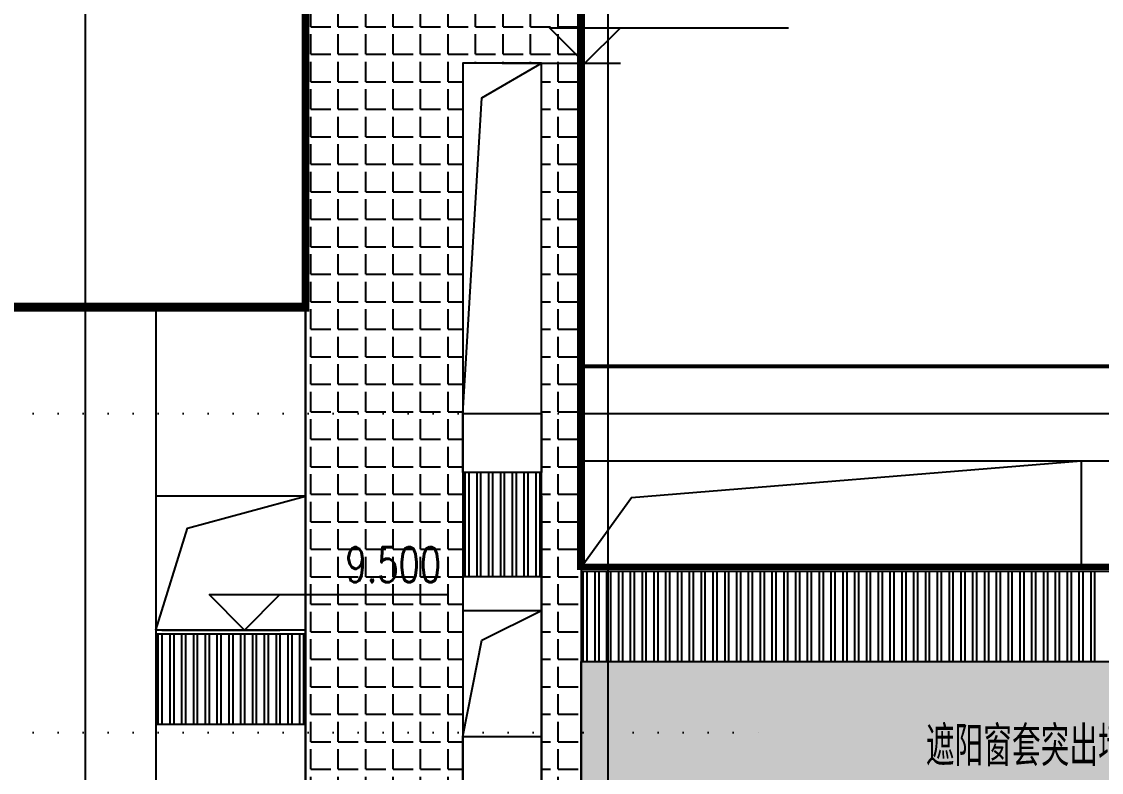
# Model space of a CAD drawing. Header units: millimetres. Extents: x -1048436 to -185795, y -983427 to 400387.
# Drawn here: x -742620 to -728902, y -733501 to -723964 of the extents above; entities that cross this region are included whole.
import ezdxf

# ---------------------------------------------------------------- set-up
doc = ezdxf.new("R2010")
doc.units = ezdxf.units.MM
doc.header["$LTSCALE"] = 500
doc.linetypes.add('A-FP_05$0$pln_L5$0$Col_L4$0$PHANTOM', pattern=[63.50000000000001, 31.75, -6.35, 6.35, -6.35, 6.35, -6.35])
doc.linetypes.add('DOT', pattern=[6.35, 0, -6.35])
for name, color, linetype in [('DIM_ELEV', 3, 'Continuous'), ('PUB_TEXT', 7, 'Continuous'), ('建-填充', 9, 'Continuous'), ('建-文字', 4, 'Continuous'), ('建-楼梯-扶手栏杆', 3, 'Continuous'), ('楼层虚线', 1, 'Continuous')]:
    doc.layers.add(name, color=color, linetype=linetype)
doc.layers.add('建-非打-01', color=6, linetype='Continuous', plot=False)
doc.styles.add('_TCH_DIM', font='SIMPLEX', dxfattribs={"bigfont": 'GBCBIG'})

msp = doc.modelspace()

# ---------------------------------------------------------------- hatches: boundary and pattern name
at = {"layer": '建-填充', "linetype": 'A-FP_05$0$pln_L5$0$Col_L4$0$PHANTOM'}
h = msp.add_hatch(dxfattribs=at)
h.set_pattern_fill('ANGLE', color=256, scale=100, angle=-97.24752618074096)
h.set_pattern_definition([(3.649384344284647e-10, (-755012.6805039402, -741492.9142838551), (-2.224730621946946e-09, 349.2500000000001), [253.9999999999999, -95.24999999999997]), (90, (-755012.6805039402, -741492.9142838551), (-349.2500000000001, -2.224709305664874e-09), [253.9999999999999, -95.24999999999994])])
h.paths.add_polyline_path([(-737012.6805049275, -741492.914283625), (-739012.6805041122, -741492.9142837523), (-739012.6805042592, -718592.9142837527), (-735512.6805043491, -718592.9142837299), (-735512.6805042005, -741492.9142837296), (-736012.6805035396, -741492.914283733), (-736012.680504069, -724492.9142837328), (-737012.6805054571, -724492.914283625)])
h = msp.add_hatch(dxfattribs=at)
h.set_pattern_fill('木纹01', color=256, scale=200, angle=-97.24752618074096)
h.set_pattern_definition([(359.9999999896713, (-728175.398652747, -637704.3344699497), (800.0000001442161, 799.999999855784), [40, -760]), (359.9999999896713, (-728735.3986527326, -637624.3344698487), (800.0000001442161, 799.999999855784), [80, -720]), (359.9999999896713, (-728215.3986527255, -637584.3344699424), (800.0000001442161, 799.999999855784), [40, -760]), (359.9999999896713, (-728695.398652711, -637504.3344698559), (800.0000001442161, 799.999999855784), [40, -760]), (359.9999999896713, (-728215.3986527039, -637464.3344699424), (800.0000001442161, 799.999999855784), [40, -760]), (359.9999999896713, (-728655.3986526967, -637424.3344698631), (800.0000001442161, 799.999999855784), [40, -760]), (359.9999999896713, (-728215.3986526894, -637384.3344699424), (800.0000001442161, 799.999999855784), [40, -760]), (359.9999999896713, (-728655.3986526751, -637304.3344698631), (800.0000001442161, 799.999999855784), [40, -440.0000000000001, 40, -280]), (359.9999999896713, (-728655.3986526605, -637224.3344698631), (800.0000001442161, 799.999999855784), [80, -400, 40, -280]), (359.9999999896713, (-728695.398652639, -637104.3344698559), (800.0000001442161, 799.999999855784), [40, -120, 40, -320, 40, -240]), (359.9999999896713, (-728735.3986526245, -637024.3344698487), (800.0000001442161, 799.999999855784), [40, -160, 80, -520]), (359.9999999896713, (-728215.3986526174, -636984.3344699424), (800.0000001442161, 799.999999855784), [40, -760]), (359.9999999896713, (-728735.3986526101, -636944.3344698487), (800.0000001442161, 799.999999855784), [40, -200, 40, -520]), (44.99999998967129, (-728815.398652747, -637704.3344698342), (1.442161021714128e-07, 800.0000000152199), [113.1368, -1018.2340496]), (44.99999998967129, (-728135.398652747, -637704.3344699569), (1.442161021714128e-07, 800.0000000152199), [226.27416, -905.0966896]), (44.99999998967129, (-728135.398652675, -637304.3344699568), (1.442161021714128e-07, 800.0000000152199), [56.568, -1074.8028496]), (44.99999998967129, (-728815.3986526607, -637224.3344698342), (1.442161021714128e-07, 800.0000000152199), [169.7056, -961.6652496]), (44.99999998967129, (-728135.3986526607, -637224.3344699568), (1.442161021714128e-07, 800.0000000152199), [282.84272, -848.5281296]), (44.99999998967129, (-728135.398652639, -637104.3344699568), (1.442161021714128e-07, 800.0000000152199), [169.7056, -961.6652496]), (314.9999999896713, (-728295.3986526246, -637024.3344699279), (800.0000000152199, -1.442161874365411e-07), [56.568, -1074.8028496]), (314.9999999896713, (-728575.3986527399, -637664.3344698774), (800.0000000152199, -1.442161874365411e-07), [113.1368, -1018.2340496]), (314.9999999896713, (-728535.3986526822, -637344.3344698846), (800.0000000152199, -1.442161874365411e-07), [113.1368, -1018.2340496]), (314.9999999896713, (-728295.3986527111, -637504.3344699279), (800.0000000152199, -1.442161874365411e-07), [113.1368, -1018.2340496]), (314.9999999896713, (-728335.3986526534, -637184.3344699207), (800.0000000152199, -1.442161874365411e-07), [113.1368, -1018.2340496]), (314.9999999896713, (-728295.398652639, -637104.3344699279), (800.0000000152199, -1.442161874365411e-07), [169.7056, -961.6652495999999]), (314.9999999896713, (-728495.3986527255, -637584.3344698919), (800.0000000152199, -1.442161874365411e-07), [169.7056, -961.6652495999999]), (314.9999999896713, (-728375.3986527182, -637544.3344699135), (800.0000000152199, -1.442161874365411e-07), [169.7056, -961.6652495999999]), (314.9999999896713, (-728495.3986526678, -637264.3344698919), (800.0000000152199, -1.442161874365411e-07), [169.7056, -961.6652495999999]), (314.9999999896713, (-728415.3986526607, -637224.3344699063), (800.0000000152199, -1.442161874365411e-07), [169.7056, -961.6652495999999]), (26.56505118967129, (-728775.3986527183, -637544.3344698416), (800.0000000000753, 1.75835566551541e-07), [89.442712, -1699.411664]), (26.56505118967129, (-728175.3986527254, -637584.3344699496), (800.0000000000753, 1.75835566551541e-07), [357.7708799999999, -1431.0835016]), (26.56505118967129, (-728175.3986527039, -637464.3344699496), (800.0000000000753, 1.75835566551541e-07), [357.7708799999999, -1431.0835016]), (26.56505118967129, (-728175.3986526894, -637384.3344699496), (800.0000000000753, 1.75835566551541e-07), [357.7712, -536, 178.888, -716.1951816000001]), (26.56505118967129, (-728095.3986526679, -637264.334469964), (800.0000000000753, 1.75835566551541e-07), [89.442712, -1699.411664]), (26.56505118967129, (-728815.3986526174, -636984.3344698342), (800.0000000000753, 1.75835566551541e-07), [89.442712, -1699.411664]), (26.56505118967129, (-728175.3986526174, -636984.3344699495), (800.0000000000753, 1.75835566551541e-07), [178.88544, -1609.9689416]), (333.4349487896713, (-728375.3986527472, -637704.3344699136), (800.0000000000751, -4.642681119548797e-07), [178.88544, -1609.9689416]), (333.4349487896713, (-728655.3986527111, -637504.3344698631), (800.0000000000751, -4.642681119548797e-07), [178.88544, -1609.9689416]), (333.4349487896713, (-728655.3986527327, -637624.3344698631), (800.0000000000751, -4.642681119548797e-07), [89.442712, -1699.4089416]), (333.4349487896713, (-728615.3986526966, -637424.3344698703), (800.0000000000751, -4.642681119548797e-07), [268.32816, -1520.5262216]), (333.4349487896713, (-728455.3986526966, -637424.3344698991), (800.0000000000751, -4.642681119548797e-07), [178.88544, -1609.9689416]), (333.4349487896713, (-728375.3986526894, -637384.3344699135), (800.0000000000751, -4.642681119548797e-07), [178.88544, -1609.9689416]), (333.4349487896713, (-728615.398652675, -637304.3344698703), (800.0000000000751, -4.642681119548797e-07), [89.442712, -1699.4089416]), (333.4349487896713, (-728575.3986526607, -637224.3344698775), (800.0000000000751, -4.642681119548797e-07), [89.442712, -1699.4089416]), (333.4349487896713, (-728255.3986526318, -637064.3344699352), (800.0000000000751, -4.642681119548797e-07), [89.442712, -1699.4089416]), (333.4349487896713, (-728295.3986526822, -637344.3344699279), (800.0000000000751, -4.642681119548797e-07), [89.442712, -1699.4089416]), (333.4349487896713, (-728655.3986526389, -637104.334469863), (800.0000000000751, -4.642681119548797e-07), [268.32816, -1520.5262216]), (333.4349487896713, (-728695.3986526246, -637024.3344698559), (800.0000000000751, -4.642681119548797e-07), [178.88544, -1609.9689416]), (333.4349487896713, (-728255.3986526678, -637264.3344699352), (800.0000000000751, -4.642681119548797e-07), [89.44, -804.96, 89.44, -805.0143816]), (333.4349487896713, (-728495.398652639, -637104.334469892), (800.0000000000751, -4.642681119548797e-07), [178.88544, -1609.9689416]), (333.4349487896713, (-728455.3986526246, -637024.3344698992), (800.0000000000751, -4.642681119548797e-07), [178.88544, -1609.9689416]), (333.4349487896713, (-728695.3986526101, -636944.3344698558), (800.0000000000751, -4.642681119548797e-07), [178.88544, -1609.9689416]), (333.4349487896713, (-728455.3986526101, -636944.3344698991), (800.0000000000751, -4.642681119548797e-07), [178.88544, -1609.9689416])])
h.paths.add_polyline_path([(-735512.680504261, -732092.9142837294), (-722515.3986540356, -732092.9142836453), (-722515.3986539752, -741492.9142836452), (-735512.6805042007, -741492.9142837294)])
h.paths.add_polyline_path([(-732715.3986488406, -738192.9142834974), (-734515.3986488406, -738192.9142835088), (-734515.3986488293, -739992.9142835089), (-732715.3986488291, -739992.9142834976)], flags=16)
h.paths.add_polyline_path([(-734515.398637421, -734092.9142828519), (-729115.8384245615, -734092.9142836115), (-729115.8384250005, -737092.9142836123), (-734515.3986378598, -737092.9142828527)], flags=16)
h.paths.add_polyline_path([(-729115.398608617, -738192.9142837488), (-730915.398608617, -738192.9142837602), (-730915.3986086056, -739992.9142837606), (-729115.3986086055, -739992.9142837491)], flags=16)
h.paths.add_polyline_path([(-728515.3986794534, -734092.9142837909), (-726715.3986794534, -734092.914284054), (-726715.3986797165, -735892.9142840543), (-728515.3986797167, -735892.914283791)], flags=16)
h.paths.add_polyline_path([(-724915.3986392298, -734092.9142840428), (-723115.3986392296, -734092.9142843061), (-723115.3986394929, -735892.9142843063), (-724915.3986394932, -735892.9142840432)], flags=16)
h.paths.add_polyline_path([(-723115.3986506494, -738192.9142836493), (-728515.3986548786, -738192.9142836535), (-728515.3986548595, -741192.9142836544), (-723115.3986506303, -741192.9142836503)], flags=16)

# ---------------------------------------------------------------- linework, layer by layer
for p, q in [((-739012.6805042601, -718592.9142837528), (-739012.6805041122, -741492.9142837517)), ((-735512.6805043491, -718592.9142837301), (-735512.680504201, -741492.9142837292)), ((-755312.68050403, -727592.9142838639), (-739012.6805042018, -727592.9142837584)), ((-740912.6805040906, -727592.9142837707), (-740912.680504001, -741492.9142837641)), ((-735512.6805042857, -728342.9142837304), (-705115.3986403181, -728342.914283535)), ((-735512.6805042818, -728942.9142837303), (-705115.3986403141, -728942.9142835351)), ((-735512.680504278, -729542.9142837306), (-705115.3986403104, -729542.9142835351)), ((-729159.1563235032, -729542.9142836897), (-729159.1563235098, -730892.9142836891)), ((-739012.6805054614, -729992.9142837517), (-740912.6805040751, -729992.914283764)), ((-737012.6805050019, -729992.9142836249), (-737012.6805049276, -741492.914283625)), ((-736012.6805036138, -729992.9142837327), (-736012.6805035395, -741492.9142837329)), ((-737012.6805049954, -731012.914283815), (-736012.6805040747, -731012.9142837324)), ((-737012.6805049926, -731442.9142838151), (-736012.6805040393, -731442.9142837324)), ((-735512.6805042608, -732092.9142837307), (-694297.8251509347, -732092.9142834634)), ((-739012.680505442, -732892.9142837516), (-740912.680504056, -732892.9142837639))]:
    msp.add_line(p, q)
for points, const_width in [([(-755312.6805039402, -741492.9142838572), (-755312.68050403, -727592.9142838639), (-739012.6805042014, -727592.9142837591), (-739012.6805042601, -718592.9142837528), (-735512.6805043491, -718592.9142837268), (-735512.680504285, -730892.9142837314), (-705115.3986403171, -730892.9142835335), (-705115.3986403302, -726492.9142835326), (-693115.3986403306, -726492.914283455), (-693115.39864035, -723492.9142834482), (-681765.3986441738, -723492.9142833749), (-681765.3986441466, -727692.9142833818), (-674412.6444586697, -727692.9142833342), (-674412.6444585801, -741592.9142833345)], 100), ([(-735512.6805042857, -728342.9142837304), (-705115.3986403183, -728342.9142835343)], 50)]:
    msp.add_lwpolyline(points, dxfattribs=dict(const_width=const_width))
for points in [[(-737012.6805049275, -741492.914283625), (-739012.6805041122, -741492.9142837523), (-739012.6805042592, -718592.9142837527), (-735512.6805043491, -718592.9142837299), (-735512.6805042005, -741492.9142837296), (-736012.6805035396, -741492.914283733), (-736012.680504069, -724492.9142837328), (-737012.6805054571, -724492.914283625)], [(-737012.6805056343, -728942.9142838152), (-736012.680504246, -728942.9142837324), (-736012.680504184, -729692.9142837324), (-737012.6805055721, -729692.9142838151)], [(-735512.680504261, -732092.9142837294), (-722515.3986540356, -732092.9142836453), (-722515.3986539752, -741492.9142836452), (-735512.6805042007, -741492.9142837294)], [(-737012.680505295, -733042.9142838152), (-736012.6805039069, -733042.9142837324), (-736012.6805038449, -733792.9142837324), (-737012.680505233, -733792.914283815)]]:
    msp.add_lwpolyline(points, close=True)
for points in [[(-737012.6805053185, -728942.9142836597), (-736771.0923674469, -724930.7835772106), (-736012.6805038103, -724492.9142835834)], [(-735512.6805042846, -730892.9142837304), (-734869.7601889761, -730008.0122695848), (-729159.1563235032, -729542.9142836895)], [(-740912.6805040799, -731692.9142837643), (-740513.3919269051, -730400.5039685253), (-739012.6805041865, -729992.9142837517)], [(-737012.6805050333, -733042.9142838148), (-736771.0923673336, -731820.7790605851), (-736012.6805036045, -731442.9142837324)]]:
    msp.add_lwpolyline(points)
at = {"layer": 'DIM_ELEV'}
for p, q in [((-735462.680504763, -724492.9142836789), (-735912.680504763, -724042.9142836789)), ((-735912.680504763, -724042.9142836789), (-732875.180504763, -724042.9142836789)), ((-735462.680504763, -724492.9142836789), (-735012.680504763, -724042.9142836789)), ((-736512.680504763, -724492.9142836789), (-735012.680504763, -724492.9142836789)), ((-739787.6805040523, -731692.9142837635), (-740237.6805040523, -731242.9142837635)), ((-740237.6805040523, -731242.9142837635), (-737200.1805040523, -731242.9142837635)), ((-739787.6805040523, -731692.9142837635), (-739337.6805040523, -731242.9142837635)), ((-740837.6805040523, -731692.9142837635), (-739337.6805040523, -731692.9142837635))]:
    msp.add_line(p, q, dxfattribs=at)
at = {"layer": '建-楼梯-扶手栏杆'}
for p, q in [((-736987.6805036115, -729692.9142838129), (-736987.6805035847, -731012.9142837381)), ((-736937.6805036116, -729692.9142838088), (-736937.6805035844, -731012.9142837378)), ((-736837.6805036113, -729692.9142838005), (-736837.6805035846, -731012.9142837372)), ((-736787.6805036115, -729692.9142837963), (-736787.6805035843, -731012.9142837368)), ((-736687.6805036112, -729692.9142837881), (-736687.6805035844, -731012.9142837363)), ((-736637.6805036113, -729692.9142837839), (-736637.6805035846, -731012.9142837359)), ((-736537.6805036115, -729692.9142837756), (-736537.6805035846, -731012.9142837353)), ((-736487.6805036115, -729692.9142837715), (-736487.6805035846, -731012.9142837351)), ((-736387.6805036115, -729692.9142837633), (-736387.6805035846, -731012.9142837342)), ((-736387.6802880864, -729692.9142837633), (-736387.6802878755, -731012.9142846926)), ((-736337.6805036115, -729692.9142837591), (-736337.6805035843, -731012.9142837342)), ((-736337.6802880862, -729692.9142837591), (-736337.6802878754, -731012.9142846845)), ((-736237.6802880864, -729692.9142837508), (-736237.6802878757, -731012.9142846686)), ((-736187.6802880862, -729692.9142837466), (-736187.6802878755, -731012.9142846606)), ((-736087.6802880862, -729692.9142837384), (-736087.6802878755, -731012.9142846448)), ((-736037.6802880864, -729692.9142837343), (-736037.6802878756, -731012.9142846367)), ((-735512.6805042848, -730892.9142837306), (-705115.3986403171, -730892.9142835335)), ((-735512.6805042843, -730942.9142837307), (-705115.3986403168, -730942.9142835335)), ((-735487.6805042836, -730942.9142837293), (-735487.6805042604, -732092.9142837293)), ((-735437.6805042836, -730942.914283729), (-735437.6805042605, -732092.9142837288)), ((-735337.6805042839, -730942.9142837283), (-735337.6805042606, -732092.9142837282)), ((-735287.6805042839, -730942.914283728), (-735287.6805042605, -732092.914283728)), ((-735187.680504284, -730942.9142837275), (-735187.6805042607, -732092.9142837275)), ((-735137.680504284, -730942.9142837272), (-735137.6805042608, -732092.9142837271)), ((-735037.680504284, -730942.9142837262), (-735037.6805042608, -732092.9142837265)), ((-734987.6805042841, -730942.9142837261), (-734987.6805042608, -732092.9142837261)), ((-734887.6805042843, -730942.9142837254), (-734887.6805042608, -732092.9142837257)), ((-734837.6805042841, -730942.9142837253), (-734837.6805042607, -732092.9142837252)), ((-734737.680504284, -730942.9142837245), (-734737.6805042607, -732092.9142837245)), ((-734687.6805042841, -730942.9142837242), (-734687.6805042608, -732092.914283724)), ((-734587.6805042841, -730942.9142837236), (-734587.6805042608, -732092.9142837237)), ((-734537.6805042841, -730942.9142837233), (-734537.6805042608, -732092.9142837232)), ((-734437.6805042841, -730942.9142837225), (-734437.6805042608, -732092.9142837225)), ((-734387.6805042841, -730942.9142837223), (-734387.6805042607, -732092.9142837222)), ((-734287.6805042841, -730942.9142837217), (-734287.6805042606, -732092.9142837216)), ((-734237.680504284, -730942.9142837214), (-734237.6805042608, -732092.9142837214)), ((-734137.6805042841, -730942.9142837207), (-734137.6805042608, -732092.9142837208)), ((-734087.6805042841, -730942.9142837203), (-734087.6805042608, -732092.9142837202)), ((-733987.6805042841, -730942.9142837196), (-733987.6805042607, -732092.9142837197)), ((-733937.6805042841, -730942.9142837194), (-733937.6805042607, -732092.9142837193)), ((-733837.6805042841, -730942.9142837187), (-733837.6805042607, -732092.9142837188)), ((-733787.680504284, -730942.9142837183), (-733787.6805042608, -732092.9142837184)), ((-733687.6805042841, -730942.9142837177), (-733687.6805042608, -732092.9142837177)), ((-733637.6805042841, -730942.9142837174), (-733637.6805042608, -732092.9142837174)), ((-733537.6805042841, -730942.9142837168), (-733537.6805042608, -732092.9142837168)), ((-733487.6805042841, -730942.9142837165), (-733487.6805042606, -732092.9142837166)), ((-733387.680504284, -730942.9142837159), (-733387.6805042606, -732092.9142837158)), ((-733337.6805042841, -730942.9142837155), (-733337.6805042608, -732092.9142837154)), ((-733237.6805042841, -730942.9142837148), (-733237.6805042608, -732092.9142837148)), ((-733187.6805042841, -730942.9142837145), (-733187.6805042607, -732092.9142837145)), ((-733087.6805042841, -730942.9142837139), (-733087.6805042607, -732092.914283714)), ((-733037.6805042841, -730942.9142837136), (-733037.6805042607, -732092.9142837134)), ((-732937.6805042841, -730942.9142837126), (-732937.6805042608, -732092.9142837127)), ((-732887.6805042843, -730942.9142837124), (-732887.6805042607, -732092.9142837125)), ((-732787.6805042843, -730942.9142837117), (-732787.680504261, -732092.914283712)), ((-732737.6805042842, -730942.9142837115), (-732737.6805042608, -732092.9142837115)), ((-732637.6805042843, -730942.9142837111), (-732637.680504261, -732092.9142837111)), ((-732587.6805042844, -730942.9142837109), (-732587.680504261, -732092.9142837108)), ((-732487.6805042844, -730942.9142837101), (-732487.6805042608, -732092.9142837102)), ((-732437.6805042843, -730942.91428371), (-732437.6805042609, -732092.9142837098)), ((-732337.6805042842, -730942.9142837093), (-732337.6805042609, -732092.9142837093)), ((-732287.6805042843, -730942.914283709), (-732287.680504261, -732092.9142837088)), ((-732187.6805042843, -730942.9142837081), (-732187.680504261, -732092.9142837083)), ((-732137.6805042843, -730942.9142837079), (-732137.6805042609, -732092.9142837079)), ((-732037.6805042844, -730942.9142837072), (-732037.6805042609, -732092.9142837074)), ((-731987.6805042843, -730942.9142837068), (-731987.6805042608, -732092.9142837068)), ((-731887.6805042843, -730942.9142837063), (-731887.6805042609, -732092.9142837063)), ((-731837.6805042843, -730942.9142837061), (-731837.680504261, -732092.914283706)), ((-731737.6805042843, -730942.9142837053), (-731737.680504261, -732092.9142837052)), ((-731687.6805042843, -730942.9142837051), (-731687.6805042609, -732092.914283705)), ((-731587.6805042846, -730942.9142837044), (-731587.6805042609, -732092.9142837044)), ((-731537.6805042843, -730942.9142837041), (-731537.6805042609, -732092.914283704)), ((-731437.6805042843, -730942.9142837033), (-731437.680504261, -732092.9142837034)), ((-731387.6805042842, -730942.914283703), (-731387.6805042609, -732092.9142837031)), ((-731287.6805042842, -730942.9142837024), (-731287.6805042609, -732092.9142837025)), ((-731237.6805042843, -730942.914283702), (-731237.680504261, -732092.9142837019)), ((-731137.6805042846, -730942.9142837016), (-731137.680504261, -732092.9142837013)), ((-731087.6805042843, -730942.9142837012), (-731087.6805042608, -732092.9142837012)), ((-730987.6805042842, -730942.9142837006), (-730987.6805042608, -732092.9142837004)), ((-730937.6805042842, -730942.9142837003), (-730937.680504261, -732092.9142837)), ((-730837.6805042842, -730942.9142836995), (-730837.680504261, -732092.9142836995)), ((-730787.6805042844, -730942.9142836991), (-730787.680504261, -732092.9142836991)), ((-730687.6805042844, -730942.9142836984), (-730687.680504261, -732092.9142836985)), ((-730637.6805042843, -730942.9142836982), (-730637.6805042608, -732092.9142836982)), ((-730537.6805042844, -730942.9142836975), (-730537.6805042608, -732092.9142836975)), ((-730487.6805042843, -730942.9142836971), (-730487.6805042609, -732092.9142836971)), ((-730387.6805042846, -730942.9142836964), (-730387.6805042613, -732092.9142836966)), ((-730337.6805042844, -730942.9142836963), (-730337.680504261, -732092.9142836962)), ((-730237.6805042843, -730942.9142836945), (-730237.6805042612, -732092.9142836947)), ((-730187.6805042846, -730942.9142836942), (-730187.6805042613, -732092.9142836941)), ((-730087.6805042846, -730942.9142836935), (-730087.6805042612, -732092.9142836938)), ((-730037.6805042846, -730942.9142836932), (-730037.6805042609, -732092.9142836932)), ((-729937.6805042843, -730942.9142836926), (-729937.6805042612, -732092.9142836927)), ((-729887.6805042844, -730942.9142836923), (-729887.6805042613, -732092.9142836923)), ((-729787.6805042844, -730942.9142836914), (-729787.6805042613, -732092.9142836917)), ((-729737.6805042846, -730942.9142836913), (-729737.6805042613, -732092.9142836911)), ((-729637.6805042846, -730942.9142836906), (-729637.6805042613, -732092.9142836906)), ((-729587.6805042846, -730942.9142836903), (-729587.6805042609, -732092.9142836902)), ((-729487.6805042844, -730942.9142836897), (-729487.680504261, -732092.9142836897)), ((-729437.6805042844, -730942.9142836893), (-729437.6805042613, -732092.9142836893)), ((-729337.6805042844, -730942.9142836886), (-729337.6805042613, -732092.9142836889)), ((-729287.6805042844, -730942.9142836883), (-729287.6805042612, -732092.9142836884)), ((-729187.6805042846, -730942.9142836876), (-729187.6805042612, -732092.9142836878)), ((-729137.6805042847, -730942.9142836875), (-729137.6805042612, -732092.9142836875)), ((-729037.6805042844, -730942.9142836867), (-729037.6805042612, -732092.9142836868)), ((-728987.6805042844, -730942.9142836866), (-728987.6805042612, -732092.9142836862)), ((-739012.6805054657, -731692.9142837517), (-740912.6805040797, -731692.914283764)), ((-739012.6805054655, -731742.9142837516), (-740912.6805040792, -731742.914283764)), ((-740887.6805040787, -731742.9142837636), (-740887.6805040556, -732892.9142837636)), ((-740837.680504079, -731742.9142837634), (-740837.6805040557, -732892.9142837633)), ((-740737.6805040792, -731742.9142837628), (-740737.6805040558, -732892.9142837626)), ((-740687.6805040791, -731742.9142837626), (-740687.6805040558, -732892.9142837623)), ((-740587.6805040791, -731742.9142837619), (-740587.6805040559, -732892.9142837615)), ((-740537.6805040792, -731742.9142837615), (-740537.6805040559, -732892.9142837613)), ((-740437.6805040792, -731742.9142837608), (-740437.680504056, -732892.9142837608)), ((-740387.6805040794, -731742.9142837608), (-740387.6805040562, -732892.9142837605)), ((-740287.6805040793, -731742.9142837601), (-740287.6805040562, -732892.9142837597)), ((-740237.6805040793, -731742.9142837598), (-740237.6805040558, -732892.9142837595)), ((-740137.6805040791, -731742.914283759), (-740137.6805040559, -732892.9142837587)), ((-740087.6805040791, -731742.9142837587), (-740087.6805040559, -732892.9142837584)), ((-739987.6805040792, -731742.914283758), (-739987.6805040562, -732892.9142837578)), ((-739937.6805040793, -731742.9142837577), (-739937.6805040559, -732892.9142837573)), ((-739837.6805040793, -731742.9142837571), (-739837.6805040559, -732892.9142837569)), ((-739787.6805040794, -731742.9142837567), (-739787.6805040558, -732892.9142837564)), ((-739687.6805040791, -731742.9142837562), (-739687.6805040558, -732892.9142837558)), ((-739637.680504079, -731742.9142837559), (-739637.6805040559, -732892.9142837557)), ((-739537.6805040792, -731742.9142837554), (-739537.6805040559, -732892.9142837549)), ((-739487.6805040793, -731742.9142837549), (-739487.680504056, -732892.9142837547)), ((-739387.6805040793, -731742.9142837541), (-739387.680504056, -732892.9142837538)), ((-739337.6805040794, -731742.9142837537), (-739337.6805040558, -732892.9142837536)), ((-739237.6805040792, -731742.9142837531), (-739237.6805040558, -732892.9142837528)), ((-739187.6805040792, -731742.9142837529), (-739187.680504056, -732892.9142837526)), ((-739087.6805040792, -731742.9142837522), (-739087.680504056, -732892.9142837519)), ((-739037.6805040793, -731742.9142837519), (-739037.680504056, -732892.9142837516))]:
    msp.add_line(p, q, dxfattribs=at)
at = {"layer": '建-非打-01'}
for p, q in [((-741812.6805040659, -722005.3674221789), (-741812.6805039303, -743021.6581298349)), ((-735172.1126747177, -722005.3674221372), (-735172.112674582, -743021.6581297927))]:
    msp.add_line(p, q, dxfattribs=at)
at = {"layer": '楼层虚线', "linetype": 'DOT', "ltscale": 0.1}
for p, q in [((-763116.51501642, -728942.9142833038), (-733011.7306889708, -728942.9142837143)), ((-763116.5150164752, -732992.9142833038), (-733011.730689026, -732992.9142837143))]:
    msp.add_line(p, q, dxfattribs=at)

# ---------------------------------------------------------------- texts
at = {"layer": 'PUB_TEXT', "style": '_TCH_DIM', "width": 0.7058823529411765}
msp.add_text('9.500', height=446.25, dxfattribs=at).set_placement((-738505.1805040523, -731085.4142837635))
at = {"layer": '建-文字', "style": '_TCH_DIM'}
msp.add_text('遮阳窗套突出墙面', height=506.3829787234042, dxfattribs=at).set_placement((-731131.3000100824, -733421.3228620641))

doc.saveas('drawing.dxf')
